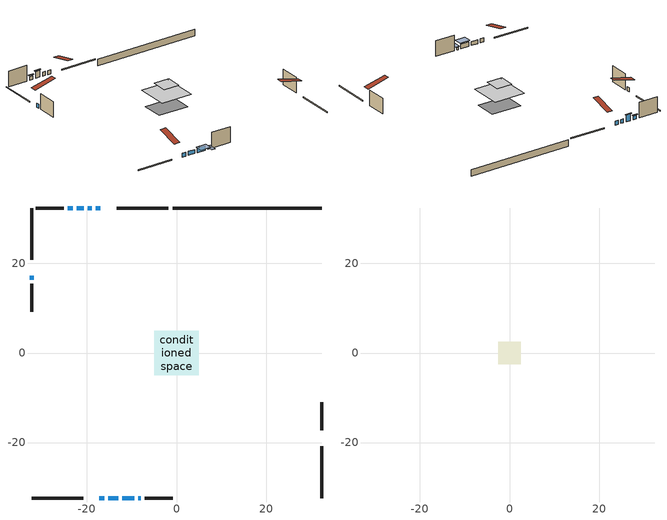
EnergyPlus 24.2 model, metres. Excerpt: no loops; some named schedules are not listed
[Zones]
conditioned space
 floor adiabatic (AdiabaticFloorConstruction): -4.99,-4.99 -4.99,4.99 4.99,4.99 4.99,-4.99 z3.5
 floor foundation (Slab1 construction): -4.88,-3.44 -4.88,3.44 4.88,3.44 4.88,-3.44 z-1.01
 wall outside (RimJoist1 construction): -1.82,32.39 -13.35,32.39 / -32.39,-32.39 -20.86,-32.39 / -32.39,32.39 -32.39,20.86 / 32.39,-32.39 32.39,-20.86 z1.06:1.36
 wall outside (AdiabaticWallConstruction): -17,32.39 -18.03,32.39 / -18.95,32.39 -19.81,32.39 / -32.39,17.21 -32.39,16.35 / -17.21,-32.39 -16.12,-32.39 / -15.19,-32.39 -13.02,-32.39 z1.06:2.28; -12.1,-32.39 -9.43,-32.39 z1.06:2.51; -8.5,-32.39 -8.02,-32.39 z1.06:1.77; -20.74,32.39 -22.27,32.39 z1.06:3.14; -23.19,32.39 -24.29,32.39 z1.06:2.2
 wall outside (Wall1 construction): -25.21,32.39 -31.46,32.39 / -7.09,-32.39 -0.84,-32.39 / -32.39,15.42 -32.39,9.18 / 32.39,-17.21 32.39,-10.96 z1.06:5.94
 wall foundation (FoundationWall1 construction): 32.39,32.39 -0.89,32.39 z-1.01:1.06
 window (WindowConstruction): -17,32.39 -18.03,32.39 z1.06:2.28
 window (WindowConstruction 1): -18.95,32.39 -19.81,32.39 z1.06:2.28
 window (WindowConstruction 2): -32.39,17.21 -32.39,16.35 z1.06:2.28
 window (WindowConstruction 3): -17.21,-32.39 -16.12,-32.39 z1.06:2.28
 window (WindowConstruction 4): -15.19,-32.39 -13.02,-32.39 z1.06:2.28
 window (WindowConstruction 5): -12.1,-32.39 -9.43,-32.39 z1.06:2.51
 window (WindowConstruction 6): -8.5,-32.39 -8.02,-32.39 z1.06:1.77
 window (WindowConstruction 7): -20.74,32.39 -22.27,32.39 z1.06:3.14
 window (WindowConstruction 8): -23.19,32.39 -24.29,32.39 z1.06:2.2
 ceiling adiabatic (AdiabaticFloorConstruction): 4.99,-4.99 4.99,4.99 -4.99,4.99 -4.99,-4.99 z3.5
 roof outside (Roof3 construction): -2.08,2.08 -2.08,-2.08 2.08,-2.08 2.08,2.08 z5.94
attic - vented
 floor to conditioned space (Floor1 construction Reversed): -2.49,-2.49 -2.49,2.49 2.49,2.49 2.49,-2.49 z5.94
 floor to conditioned space (Floor2 construction Reversed): -2.49,-2.49 -2.49,2.49 2.49,2.49 2.49,-2.49 z5.94
 roof outside (Roof1 construction): -16.07,32.39,5.94 -16.07,25.44,7.67 -14.28,25.44,7.67 -14.28,32.39,5.94; -18.14,-32.39,5.94 -18.14,-25.44,7.67 -19.93,-25.44,7.67 -19.93,-32.39,5.94; -32.39,18.14,5.94 -25.44,18.14,7.67 -25.44,19.93,7.67 -32.39,19.93,5.94; 32.39,-18.14,5.94 25.44,-18.14,7.67 25.44,-19.93,7.67 32.39,-19.93,5.94
shading: -9.13,-32.39 -12.39,-32.39 -12.39,-34.83 -9.13,-34.83 z2.81; -7.72,-32.39 -8.8,-32.39 -8.8,-34.83 -7.72,-34.83 z2.07; -22.56,32.39 -20.44,32.39 -20.44,32.69 -22.56,32.69 z3.44; -24.58,32.39 -22.9,32.39 -22.9,32.69 -24.58,32.69 z2.5
[Building]
Building 1: Terrain=Suburbs
[Site:Location]
Montreal Intl AP_QC: Latitude {deg}=45.47; Longitude {deg}=-73.74; Time Zone {hr}=-5; Elevation {m}=36; Keep Site Location Information=Yes
[Site:GroundTemperature:Shallow]
2.07863, -0.316383, -0.508184, 0.628371, 5.19101, 9.73239, 13.6695, 16.1636, 16.3755, 14.347, 10.5102, 6.10817
[Site:WaterMainsTemperature]
Calculation Method=Schedule; Temperature Schedule=mains temperature schedule
[Material] Roughness=Rough; Thermal Absorptance=0.9
Name | Thickness {m} | Conductivity {W/m-K} | Density {kg/m3} | Specific Heat {J/kg-K} | Solar Absorptance | Visible Absorptance
asphalt or fiberglass shingles | 0.00635 | 0.162714 | 1121.4 | 1465.45 | 0.4 | 0.4
ceiling loosefill ins | 0.0846667 | 0.0480833 | 16.02 | 1046.75 | 0.7 | 0.7
ceiling stud and cavity | 0.1397 | 0.0804637 | 65.682 | 1177.47 | 0.7 | 0.7
ceiling stud and cavity 1 | 0.1397 | 0.508562 | 65.682 | 1177.47 | 0.7 | 0.7
concrete 4.0 in. | 0.1016 | 1.803125 | 2242.8 | 837.4 | 0.7 | 0.7
concrete 8.0 in. | 0.2032 | 1.803125 | 2242.8 | 837.4 | 0.7 | 0.7
floor covering | 0.0127 | 0.0433444 | 54.468 | 1339.84 | 0.6 | 0.6
floor rigid ins; wall rigid ins | 0.512978 | 0.029427 | 32.04 | 1214.23 | 0.7 | 0.7
floor stud and cavity | 0.1397 | 1.75129 | 37.0049 | 1207.88 | 0.7 | 0.7
furniture material conditioned space 1 | 0.1524 | 0.115458 | 640.8 | 1214.23 | 0.6 | 0.6
gypsum board | 0.0127 | 0.160291 | 801 | 837.4 | 0.6 | 0.6
osb sheathing 0.5 in. | 0.0127 | 0.115458 | 512.64 | 1214.23 | 0.7 | 0.7
osb sheathing 0.75 in. | 0.01905 | 0.115458 | 512.64 | 1214.23 | 0.7 | 0.7
osb sheathing 2.0 in. | 0.0508 | 0.115458 | 512.64 | 1214.23 | 0.7 | 0.7
rim joist stud and cavity | 0.0508 | 0.353641 | 125.044 | 1163.47 | 0.6 | 0.6
roof stud and cavity | 0.2032 | 2.75172 | 78.34581 | 1123.46 | 0.7 | 0.7
wall stud and cavity | 0.1397 | 0.118064 | 139.0536 | 1170.24 | 0.7 | 0.7
wall stud and cavity 1 | 0.0889 | 0.380278 | 52.3479 | 1209.89 | 0.7 | 0.7
wall stud and cavity 2 | 0.0889 | 0.391764 | 83.0341 | 1211.67 | 0.7 | 0.7
wood siding | 0.0254 | 0.102417 | 544.68 | 1172.36 | 0.4 | 0.4
wood siding 1; wood siding 2 | 0.0254 | 0.102417 | 544.68 | 1172.36 | 0.7 | 0.7
[WindowMaterial:SimpleGlazingSystem]
Name | U-Factor {W/m2-K} | Solar Heat Gain Coefficient
WindowMaterial | 4.58044 | 0.66
WindowMaterial 1 | 4.70593 | 0.65
WindowMaterial 2 | 4.49811 | 0.67
WindowMaterial 3 | 4.024 | 0.69
WindowMaterial 4 | 3.82527 | 0.7
WindowMaterial 5 | 5.94146 | 0.58
WindowMaterial 6 | 3.92463 | 0.7
WindowMaterial 7 | 2.881585 | 0.55
[Construction]
AdiabaticFloorConstruction: floor stud and cavity, floor rigid ins, osb sheathing 0.75 in., floor covering
AdiabaticWallConstruction: wood siding 2, wall rigid ins, wall stud and cavity 1, gypsum board
Floor1 construction Reversed: gypsum board, ceiling stud and cavity, ceiling loosefill ins
Floor2 construction Reversed: gypsum board, ceiling stud and cavity 1
FoundationWall1 construction: concrete 8.0 in.
furniture construction conditioned space 1: furniture material conditioned space 1
PartitionWallConstruction: gypsum board, wall stud and cavity 2, gypsum board
RimJoist1 construction: wood siding 1, osb sheathing 2.0 in., rim joist stud and cavity
Roof1 construction: asphalt or fiberglass shingles
Roof3 construction: asphalt or fiberglass shingles, osb sheathing 0.75 in., roof stud and cavity, gypsum board
Slab1 construction: concrete 4.0 in.
Wall1 construction: wood siding, osb sheathing 0.5 in., wall stud and cavity, gypsum board
WindowConstruction: WindowMaterial
WindowConstruction 1; WindowConstruction 2: WindowMaterial 1
WindowConstruction 3: WindowMaterial 2
WindowConstruction 4: WindowMaterial 3
WindowConstruction 5: WindowMaterial 4
WindowConstruction 6: WindowMaterial 5
WindowConstruction 7: WindowMaterial 6
WindowConstruction 8: WindowMaterial 7
[Zone] Multiplier=1; Part of Total Floor Area=Yes
Name | Volume {m3}
attic - vented | 14.2059
conditioned space | 408.8
[Space]
Name | Zone | Volume {m3}
attic - vented 1 | attic - vented | 14.2059
conditioned space 1 | conditioned space | 408.8
[ZoneInfiltration:EffectiveLeakageArea]
infil attic - vented 1: Zone or Space=attic - vented 1; Schedule=Always On Discrete; Effective Air Leakage Area {cm2}=1992; Stack Coefficient=0.000120836; Wind Coefficient=7.42708e-06
[ZoneMixing]
whole house fan mix: Zone or Space=attic - vented; Schedule=Always On Continuous; Design Flow Rate Calculation Method=Flow/Zone; Design Flow Rate {m3/s}=0; Source Zone or Space=conditioned space
[SurfaceProperty:ExposedFoundationPerimeter]
Slab1: Exposed Perimeter Calculation Method=TotalExposedPerimeter; Total Exposed Perimeter {m}=33.284
[InternalMass] Zone or ZoneList=conditioned space; Space or SpaceList=conditioned space 1
Name | Construction | Surface Area {m2}
furniture mass conditioned space 1 | furniture construction conditioned space 1 | 66.72
partition wall mass | PartitionWallConstruction | 166.8
[Lights]
interior lighting: Zone or ZoneList or Space or SpaceList=conditioned space 1; Schedule=interior lighting schedule; Design Level Calculation Method=LightingLevel; Lighting Level {W}=343.2; Return Air Fraction=0; Fraction Radiant=0.6; Fraction Visible=0.2; Fraction Replaceable=1
[People]
occupants: Zone or ZoneList or Space or SpaceList=conditioned space 1; Number of People Schedule=occupants schedule; Number of People Calculation Method=People; Number of People=3; Fraction Radiant=0.314171; Sensible Heat Fraction=0.56303; Activity Level Schedule=occupants activity schedule; Carbon Dioxide Generation Rate {m3/s-W}=0; Enable ASHRAE 55 Comfort Warnings=No; Mean Radiant Temperature Calculation Type=EnclosureAveraged
[ElectricEquipment] Zone or ZoneList or Space or SpaceList=conditioned space 1; Design Level Calculation Method=EquipmentLevel
Name | Schedule | Design Level {W} | Fraction Latent | Fraction Radiant | Fraction Lost
clothes dryer | clothes dryer schedule | 140.772 | 0.015 | 0.081 | 0.85
clothes washer | clothes washer schedule | 32.1985 | 0.03 | 0.162 | 0.7
cooking range | cooking range schedule | 215.147 | 0.08 | 0.432 | 0.2
dishwasher | dishwasher schedule | 66.8632 | 0.3 | 0.18 | 0.4
fridge | fridge schedule | 72.9452 | 0 | 0.6 | 0
mech vent bath fan 0 | mech vent bath fan 0 schedule | 50.2 | 0 | 0 | 1
mech vent bath fan 1 | mech vent bath fan 1 schedule | 50.2 | 0 | 0 | 1
mech vent house fan | mech vent house fan schedule | 0 | 0 | 0 | 1
mech vent house fan cfis | mech vent house fan cfis schedule | 0 | 0 | 0 | 0
mech vent range fan 0 | mech vent range fan 0 schedule | 57 | 0 | 0 | 1
misc plug loads | misc plug loads schedule | 494.7 | 0.045 | 0.513 | 0.1
whole house fan | Always On Discrete | 0 | 0 | 0 | 1
[OtherEquipment] Zone or ZoneList or Space or SpaceList=conditioned space 1; Design Level Calculation Method=EquipmentLevel
Name | Fuel Type | Schedule | Design Level {W} | Fraction Latent | Fraction Radiant | Fraction Lost
clothes dryer 1 | Electricity | clothes dryer schedule | 0 | 0.015 | 0.081 | 0.85
cooking range 1 | Electricity | cooking range schedule | 0 | 0.08 | 0.432 | 0.2
general water use latent | None | general water use schedule | 62.594 | 1 | 0 | 0
general water use sensible | None | general water use schedule | -61.6891 | 0 | 0.6 | 0
mech vent house fan latent load | None | Always On Discrete | 0 | 1 | 0 | 0
mech vent house fan sensible load | None | Always On Discrete | 0 | 0 | 0 | 0
water heater energy adjustment1 | Electricity | Always On Discrete | 0.01 | 0 | 0 | 1
[ZoneInfiltration:DesignFlowRate] Zone or ZoneList or Space or SpaceList=conditioned space 1; Schedule=Always On Discrete; Design Flow Rate Calculation Method=Flow/Zone; Design Flow Rate {m3/s}=0
infil flow; natural vent flow; whole house fan flow
[AvailabilityManager:Scheduled]
air source heat pump airloop Availability Manager: Schedule=Always On Discrete
[Foundation:Kiva]
Foundation Kiva 1: Initial Indoor Air Temperature {C}=18; Wall Height Above Grade {m}=1.06; Wall Depth Below Slab {m}=0.2032
[Foundation:Kiva:Settings]
Soil Conductivity {W/m-K}=0.849921; Soil Density {kg/m3}=1842.3; Soil Specific Heat {J/kg-K}=418.7; Ground Solar Absorptivity=0.9; Ground Thermal Absorptivity=0.9; Ground Surface Roughness {m}=0.03; Far-Field Width {m}=40; Deep-Ground Boundary Condition=ZeroFlux; Deep-Ground Depth {m}=40; Minimum Cell Dimension {m}=0.2; Maximum Cell Growth Coefficient=3; Simulation Timestep=Timestep
[Exterior:Lights]
exterior lighting: Schedule=exterior lighting schedule; Design Level {W}=75.6
[EnergyManagementSystem:GlobalVariable]
air_source_heat_pump_airloop_Fan_RTF
infil_program_Qfan
infil_program_Qinf
natural_vent_program_Qnv
natural_vent_program_Qwhf
[EnergyManagementSystem:Sensor]
Name | Output:Variable or Output:Meter Index Key | Output:Variable or Output:Meter
airflow_gain | infil flow | Infiltration Sensible Heat Gain Energy
airflow_gain_1 | natural vent flow | Infiltration Sensible Heat Gain Energy
airflow_gain_2 | whole house fan flow | Infiltration Sensible Heat Gain Energy
airflow_loss | infil flow | Infiltration Sensible Heat Loss Energy
airflow_loss_1 | natural vent flow | Infiltration Sensible Heat Loss Energy
airflow_loss_2 | whole house fan flow | Infiltration Sensible Heat Loss Energy
clg_load_cond |  | Cooling:EnergyTransfer:Zone:CONDITIONED SPACE
clg_sp_s; clg_sp_s_1 | cooling setpoint | Schedule Value
clothes_dryer_exhaust_0_sch_s | clothes dryer exhaust 0 schedule | Schedule Value
cool_season | cooling season schedule | Schedule Value
htg_load_cond |  | Heating:EnergyTransfer:Zone:CONDITIONED SPACE
htg_sp_s; htg_sp_s_1 | heating setpoint | Schedule Value
ig_ee_conv | clothes dryer | Electric Equipment Convective Heating Energy
ig_ee_conv_2 | cooking range | Electric Equipment Convective Heating Energy
ig_ee_conv_4 | fridge | Electric Equipment Convective Heating Energy
ig_ee_conv_5 | misc plug loads | Electric Equipment Convective Heating Energy
ig_ee_conv_6 | whole house fan | Electric Equipment Convective Heating Energy
ig_ee_rad | clothes dryer | Electric Equipment Radiant Heating Energy
ig_ee_rad_2 | cooking range | Electric Equipment Radiant Heating Energy
ig_ee_rad_4 | fridge | Electric Equipment Radiant Heating Energy
ig_ee_rad_5 | misc plug loads | Electric Equipment Radiant Heating Energy
ig_ee_rad_6 | whole house fan | Electric Equipment Radiant Heating Energy
ig_lgt_conv | interior lighting | Lights Convective Heating Energy
ig_lgt_rad | interior lighting | Lights Radiant Heating Energy
ig_lgt_vis | interior lighting | Lights Visible Radiation Heating Energy
ig_oe_conv | clothes dryer 1 | Other Equipment Convective Heating Energy
ig_oe_conv_1 | cooking range 1 | Other Equipment Convective Heating Energy
ig_oe_conv_2 | general water use latent | Other Equipment Convective Heating Energy
ig_oe_conv_3 | general water use sensible | Other Equipment Convective Heating Energy
ig_oe_conv_4 | water heater energy adjustment1 | Other Equipment Convective Heating Energy
ig_oe_rad | clothes dryer 1 | Other Equipment Radiant Heating Energy
ig_oe_rad_1 | cooking range 1 | Other Equipment Radiant Heating Energy
ig_oe_rad_2 | general water use latent | Other Equipment Radiant Heating Energy
ig_oe_rad_3 | general water use sensible | Other Equipment Radiant Heating Energy
ig_oe_rad_4 | water heater energy adjustment1 | Other Equipment Radiant Heating Energy
ig_ppl_conv | occupants | People Convective Heating Energy
ig_ppl_rad | occupants | People Radiant Heating Energy
im_conv | furniture mass conditioned space 1 | Surface Inside Face Convection Heat Gain Energy
im_conv_1 | partition wall mass | Surface Inside Face Convection Heat Gain Energy
im_ig | furniture mass conditioned space 1 | Surface Inside Face Internal Gains Radiation Heat Gain Energy
im_ig_1 | partition wall mass | Surface Inside Face Internal Gains Radiation Heat Gain Energy
im_lgt | furniture mass conditioned space 1 | Surface Inside Face Lights Radiation Heat Gain Energy
im_lgt_1 | partition wall mass | Surface Inside Face Lights Radiation Heat Gain Energy
im_sol | furniture mass conditioned space 1 | Surface Inside Face Solar Radiation Heat Gain Energy
im_sol_1 | partition wall mass | Surface Inside Face Solar Radiation Heat Gain Energy
im_surf | furniture mass conditioned space 1 | Surface Inside Face Net Surface Thermal Radiation Heat Gain Energy
im_surf_1 | partition wall mass | Surface Inside Face Net Surface Thermal Radiation Heat Gain Energy
mech_vent_bath_fan_0_sch_s | mech vent bath fan 0 schedule | Schedule Value
mech_vent_bath_fan_1_sch_s | mech vent bath fan 1 schedule | Schedule Value
mech_vent_range_fan_0_sch_s | mech vent range fan 0 schedule | Schedule Value
mv_conv | mech vent bath fan 0 | Electric Equipment Convective Heating Energy
mv_conv_1 | mech vent bath fan 1 | Electric Equipment Convective Heating Energy
mv_conv_2 | mech vent house fan | Electric Equipment Convective Heating Energy
mv_conv_3 | mech vent house fan cfis | Electric Equipment Convective Heating Energy
mv_conv_4 | mech vent range fan 0 | Electric Equipment Convective Heating Energy
mv_conv_5 | mech vent house fan latent load | Other Equipment Convective Heating Energy
mv_conv_6 | mech vent house fan sensible load | Other Equipment Convective Heating Energy
mv_rad | mech vent bath fan 0 | Electric Equipment Radiant Heating Energy
mv_rad_1 | mech vent bath fan 1 | Electric Equipment Radiant Heating Energy
mv_rad_2 | mech vent house fan | Electric Equipment Radiant Heating Energy
mv_rad_3 | mech vent house fan cfis | Electric Equipment Radiant Heating Energy
mv_rad_4 | mech vent range fan 0 | Electric Equipment Radiant Heating Energy
mv_rad_5 | mech vent house fan latent load | Other Equipment Radiant Heating Energy
mv_rad_6 | mech vent house fan sensible load | Other Equipment Radiant Heating Energy
natural_vent_s | natural vent schedule | Schedule Value
out_pb_s |  | Site Outdoor Air Barometric Pressure
out_wt_s |  | Site Outdoor Air Humidity Ratio
site_vw_s |  | Site Wind Speed
ss_back_out | Window1 | Surface Window Shortwave from Zone Back Out Window Heat Transfer Rate
ss_back_out_1 | Window2 | Surface Window Shortwave from Zone Back Out Window Heat Transfer Rate
ss_back_out_2 | Window3 | Surface Window Shortwave from Zone Back Out Window Heat Transfer Rate
ss_back_out_3 | Window4 | Surface Window Shortwave from Zone Back Out Window Heat Transfer Rate
ss_back_out_4 | Window5 | Surface Window Shortwave from Zone Back Out Window Heat Transfer Rate
ss_back_out_5 | Window6 | Surface Window Shortwave from Zone Back Out Window Heat Transfer Rate
ss_back_out_6 | Window7 | Surface Window Shortwave from Zone Back Out Window Heat Transfer Rate
ss_back_out_7 | Window8 | Surface Window Shortwave from Zone Back Out Window Heat Transfer Rate
ss_back_out_8 | Window9 | Surface Window Shortwave from Zone Back Out Window Heat Transfer Rate
ss_conv | Window1 | Surface Inside Face Convection Heat Gain Energy
ss_conv_1 | Window2 | Surface Inside Face Convection Heat Gain Energy
ss_conv_2 | Window3 | Surface Inside Face Convection Heat Gain Energy
ss_conv_3 | Window4 | Surface Inside Face Convection Heat Gain Energy
ss_conv_4 | Window5 | Surface Inside Face Convection Heat Gain Energy
ss_conv_5 | Window6 | Surface Inside Face Convection Heat Gain Energy
ss_conv_6 | Window7 | Surface Inside Face Convection Heat Gain Energy
ss_conv_7 | Window8 | Surface Inside Face Convection Heat Gain Energy
ss_conv_8 | Window9 | Surface Inside Face Convection Heat Gain Energy
ss_ig | Window1 | Surface Inside Face Internal Gains Radiation Heat Gain Energy
ss_ig_1 | Window2 | Surface Inside Face Internal Gains Radiation Heat Gain Energy
ss_ig_2 | Window3 | Surface Inside Face Internal Gains Radiation Heat Gain Energy
ss_ig_3 | Window4 | Surface Inside Face Internal Gains Radiation Heat Gain Energy
ss_ig_4 | Window5 | Surface Inside Face Internal Gains Radiation Heat Gain Energy
ss_ig_5 | Window6 | Surface Inside Face Internal Gains Radiation Heat Gain Energy
ss_ig_6 | Window7 | Surface Inside Face Internal Gains Radiation Heat Gain Energy
ss_ig_7 | Window8 | Surface Inside Face Internal Gains Radiation Heat Gain Energy
ss_ig_8 | Window9 | Surface Inside Face Internal Gains Radiation Heat Gain Energy
ss_surf | Window1 | Surface Inside Face Net Surface Thermal Radiation Heat Gain Energy
ss_surf_1 | Window2 | Surface Inside Face Net Surface Thermal Radiation Heat Gain Energy
ss_surf_2 | Window3 | Surface Inside Face Net Surface Thermal Radiation Heat Gain Energy
ss_surf_3 | Window4 | Surface Inside Face Net Surface Thermal Radiation Heat Gain Energy
ss_surf_4 | Window5 | Surface Inside Face Net Surface Thermal Radiation Heat Gain Energy
ss_surf_5 | Window6 | Surface Inside Face Net Surface Thermal Radiation Heat Gain Energy
ss_surf_6 | Window7 | Surface Inside Face Net Surface Thermal Radiation Heat Gain Energy
ss_surf_7 | Window8 | Surface Inside Face Net Surface Thermal Radiation Heat Gain Energy
ss_surf_8 | Window9 | Surface Inside Face Net Surface Thermal Radiation Heat Gain Energy
ss_trans_in | Window1 | Surface Window Transmitted Solar Radiation Rate
ss_trans_in_1 | Window2 | Surface Window Transmitted Solar Radiation Rate
ss_trans_in_2 | Window3 | Surface Window Transmitted Solar Radiation Rate
ss_trans_in_3 | Window4 | Surface Window Transmitted Solar Radiation Rate
ss_trans_in_4 | Window5 | Surface Window Transmitted Solar Radiation Rate
ss_trans_in_5 | Window6 | Surface Window Transmitted Solar Radiation Rate
ss_trans_in_6 | Window7 | Surface Window Transmitted Solar Radiation Rate
ss_trans_in_7 | Window8 | Surface Window Transmitted Solar Radiation Rate
ss_trans_in_8 | Window9 | Surface Window Transmitted Solar Radiation Rate
ss_trans_out | Window1 | Surface Inside Face Initial Transmitted Diffuse Transmitted Out Window Solar Radiation Rate
ss_trans_out_1 | Window2 | Surface Inside Face Initial Transmitted Diffuse Transmitted Out Window Solar Radiation Rate
ss_trans_out_2 | Window3 | Surface Inside Face Initial Transmitted Diffuse Transmitted Out Window Solar Radiation Rate
ss_trans_out_3 | Window4 | Surface Inside Face Initial Transmitted Diffuse Transmitted Out Window Solar Radiation Rate
ss_trans_out_4 | Window5 | Surface Inside Face Initial Transmitted Diffuse Transmitted Out Window Solar Radiation Rate
ss_trans_out_5 | Window6 | Surface Inside Face Initial Transmitted Diffuse Transmitted Out Window Solar Radiation Rate
ss_trans_out_6 | Window7 | Surface Inside Face Initial Transmitted Diffuse Transmitted Out Window Solar Radiation Rate
ss_trans_out_7 | Window8 | Surface Inside Face Initial Transmitted Diffuse Transmitted Out Window Solar Radiation Rate
ss_trans_out_8 | Window9 | Surface Inside Face Initial Transmitted Diffuse Transmitted Out Window Solar Radiation Rate
s_conv | Floor1 | Surface Inside Face Convection Heat Gain Energy
s_conv_1 | Floor2 | Surface Inside Face Convection Heat Gain Energy
s_conv_10 | Slab1 | Surface Inside Face Convection Heat Gain Energy
s_conv_11 | Wall1:0 | Surface Inside Face Convection Heat Gain Energy
s_conv_12 | Wall1:180 | Surface Inside Face Convection Heat Gain Energy
s_conv_13 | Wall1:270 | Surface Inside Face Convection Heat Gain Energy
s_conv_14 | Wall1:90 | Surface Inside Face Convection Heat Gain Energy
s_conv_2 | FoundationWall1 | Surface Inside Face Convection Heat Gain Energy
s_conv_3 | inferred conditioned ceiling | Surface Inside Face Convection Heat Gain Energy
s_conv_4 | inferred conditioned floor | Surface Inside Face Convection Heat Gain Energy
s_conv_5 | RimJoist1:0 | Surface Inside Face Convection Heat Gain Energy
s_conv_6 | RimJoist1:180 | Surface Inside Face Convection Heat Gain Energy
s_conv_7 | RimJoist1:270 | Surface Inside Face Convection Heat Gain Energy
s_conv_8 | RimJoist1:90 | Surface Inside Face Convection Heat Gain Energy
s_conv_9 | Roof3 | Surface Inside Face Convection Heat Gain Energy
s_ig | Floor1 | Surface Inside Face Internal Gains Radiation Heat Gain Energy
s_ig_1 | Floor2 | Surface Inside Face Internal Gains Radiation Heat Gain Energy
s_ig_10 | Slab1 | Surface Inside Face Internal Gains Radiation Heat Gain Energy
s_ig_11 | Wall1:0 | Surface Inside Face Internal Gains Radiation Heat Gain Energy
s_ig_12 | Wall1:180 | Surface Inside Face Internal Gains Radiation Heat Gain Energy
s_ig_13 | Wall1:270 | Surface Inside Face Internal Gains Radiation Heat Gain Energy
s_ig_14 | Wall1:90 | Surface Inside Face Internal Gains Radiation Heat Gain Energy
s_ig_2 | FoundationWall1 | Surface Inside Face Internal Gains Radiation Heat Gain Energy
s_ig_3 | inferred conditioned ceiling | Surface Inside Face Internal Gains Radiation Heat Gain Energy
s_ig_4 | inferred conditioned floor | Surface Inside Face Internal Gains Radiation Heat Gain Energy
s_ig_5 | RimJoist1:0 | Surface Inside Face Internal Gains Radiation Heat Gain Energy
s_ig_6 | RimJoist1:180 | Surface Inside Face Internal Gains Radiation Heat Gain Energy
s_ig_7 | RimJoist1:270 | Surface Inside Face Internal Gains Radiation Heat Gain Energy
s_ig_8 | RimJoist1:90 | Surface Inside Face Internal Gains Radiation Heat Gain Energy
s_ig_9 | Roof3 | Surface Inside Face Internal Gains Radiation Heat Gain Energy
s_lgt | Floor1 | Surface Inside Face Lights Radiation Heat Gain Energy
s_lgt_1 | Floor2 | Surface Inside Face Lights Radiation Heat Gain Energy
s_lgt_10 | Slab1 | Surface Inside Face Lights Radiation Heat Gain Energy
s_lgt_11 | Wall1:0 | Surface Inside Face Lights Radiation Heat Gain Energy
s_lgt_12 | Wall1:180 | Surface Inside Face Lights Radiation Heat Gain Energy
s_lgt_13 | Wall1:270 | Surface Inside Face Lights Radiation Heat Gain Energy
s_lgt_14 | Wall1:90 | Surface Inside Face Lights Radiation Heat Gain Energy
s_lgt_2 | FoundationWall1 | Surface Inside Face Lights Radiation Heat Gain Energy
s_lgt_3 | inferred conditioned ceiling | Surface Inside Face Lights Radiation Heat Gain Energy
s_lgt_4 | inferred conditioned floor | Surface Inside Face Lights Radiation Heat Gain Energy
s_lgt_5 | RimJoist1:0 | Surface Inside Face Lights Radiation Heat Gain Energy
s_lgt_6 | RimJoist1:180 | Surface Inside Face Lights Radiation Heat Gain Energy
s_lgt_7 | RimJoist1:270 | Surface Inside Face Lights Radiation Heat Gain Energy
s_lgt_8 | RimJoist1:90 | Surface Inside Face Lights Radiation Heat Gain Energy
s_lgt_9 | Roof3 | Surface Inside Face Lights Radiation Heat Gain Energy
s_sol | Floor1 | Surface Inside Face Solar Radiation Heat Gain Energy
s_sol_1 | Floor2 | Surface Inside Face Solar Radiation Heat Gain Energy
s_sol_10 | Slab1 | Surface Inside Face Solar Radiation Heat Gain Energy
s_sol_11 | Wall1:0 | Surface Inside Face Solar Radiation Heat Gain Energy
s_sol_12 | Wall1:180 | Surface Inside Face Solar Radiation Heat Gain Energy
s_sol_13 | Wall1:270 | Surface Inside Face Solar Radiation Heat Gain Energy
s_sol_14 | Wall1:90 | Surface Inside Face Solar Radiation Heat Gain Energy
s_sol_2 | FoundationWall1 | Surface Inside Face Solar Radiation Heat Gain Energy
s_sol_3 | inferred conditioned ceiling | Surface Inside Face Solar Radiation Heat Gain Energy
s_sol_4 | inferred conditioned floor | Surface Inside Face Solar Radiation Heat Gain Energy
s_sol_5 | RimJoist1:0 | Surface Inside Face Solar Radiation Heat Gain Energy
s_sol_6 | RimJoist1:180 | Surface Inside Face Solar Radiation Heat Gain Energy
s_sol_7 | RimJoist1:270 | Surface Inside Face Solar Radiation Heat Gain Energy
s_sol_8 | RimJoist1:90 | Surface Inside Face Solar Radiation Heat Gain Energy
s_sol_9 | Roof3 | Surface Inside Face Solar Radiation Heat Gain Energy
s_surf | Floor1 | Surface Inside Face Net Surface Thermal Radiation Heat Gain Energy
s_surf_1 | Floor2 | Surface Inside Face Net Surface Thermal Radiation Heat Gain Energy
